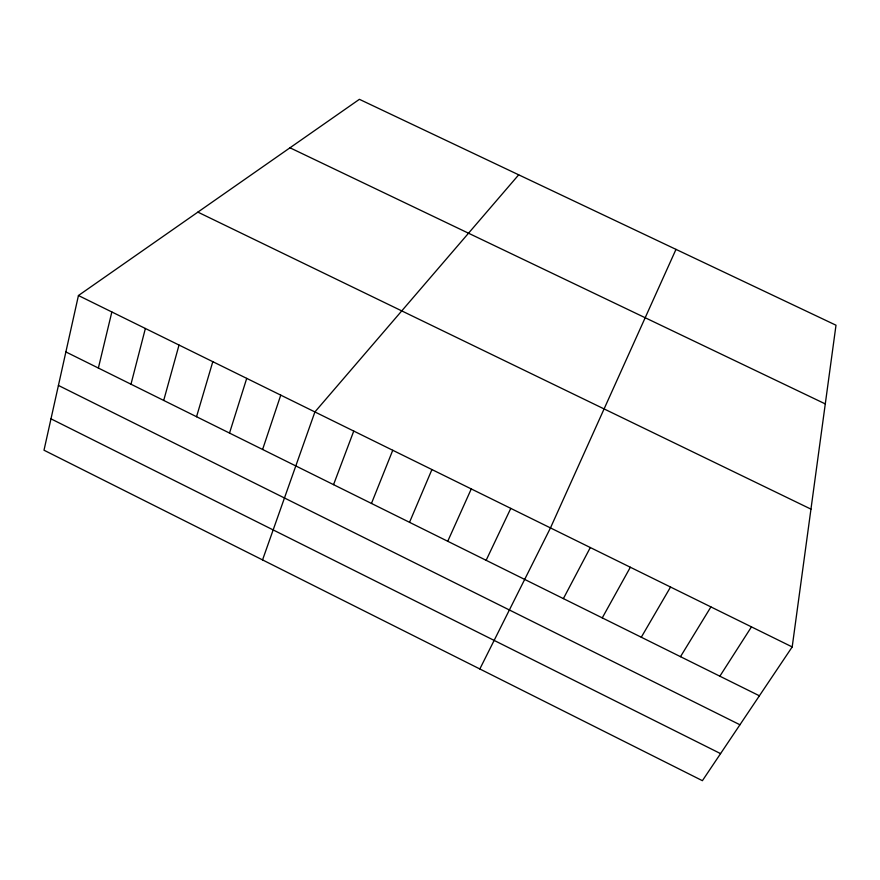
<?xml version="1.0" encoding="UTF-8"?>
<svg xmlns="http://www.w3.org/2000/svg" width="880" height="880" viewBox="0 0 880 880"><rect width="100%" height="100%" fill="white"/><g stroke="black" fill="none" stroke-linecap="round" stroke-linejoin="round"><path stroke-width="1.32" d="M792.198 646.932L836 325.215L359.403 99.319L78.441 295.526L44 450.219L702.394 780.681L792.198 646.932L78.441 295.526M98.373 368.038L111.848 311.971M130.977 384.208L145.376 328.482M163.702 400.433L179.025 345.048M196.548 416.724L212.806 361.68M229.515 433.07L246.719 378.378M262.603 449.471L280.753 395.131M262.548 559.911L314.908 411.95L518.694 174.823M333.553 484.649L353.749 431.068M371.459 503.448L392.755 450.274M409.53 522.313L431.926 469.557M447.744 541.266L471.273 488.928M675.994 249.37L550.462 527.923L479.831 668.976M486.134 560.307L510.785 508.387M563.387 598.609L590.315 547.536M602.261 617.881L630.344 567.248M641.289 637.23L670.538 587.037M680.493 656.667L710.919 606.914M719.862 676.192L751.465 626.879M289.993 147.796L825.286 403.909M197.879 212.124L810.964 509.135M65.879 351.934L759.396 695.794M58.421 385.44L739.937 724.768M50.985 418.836L720.566 753.61"/></g></svg>
